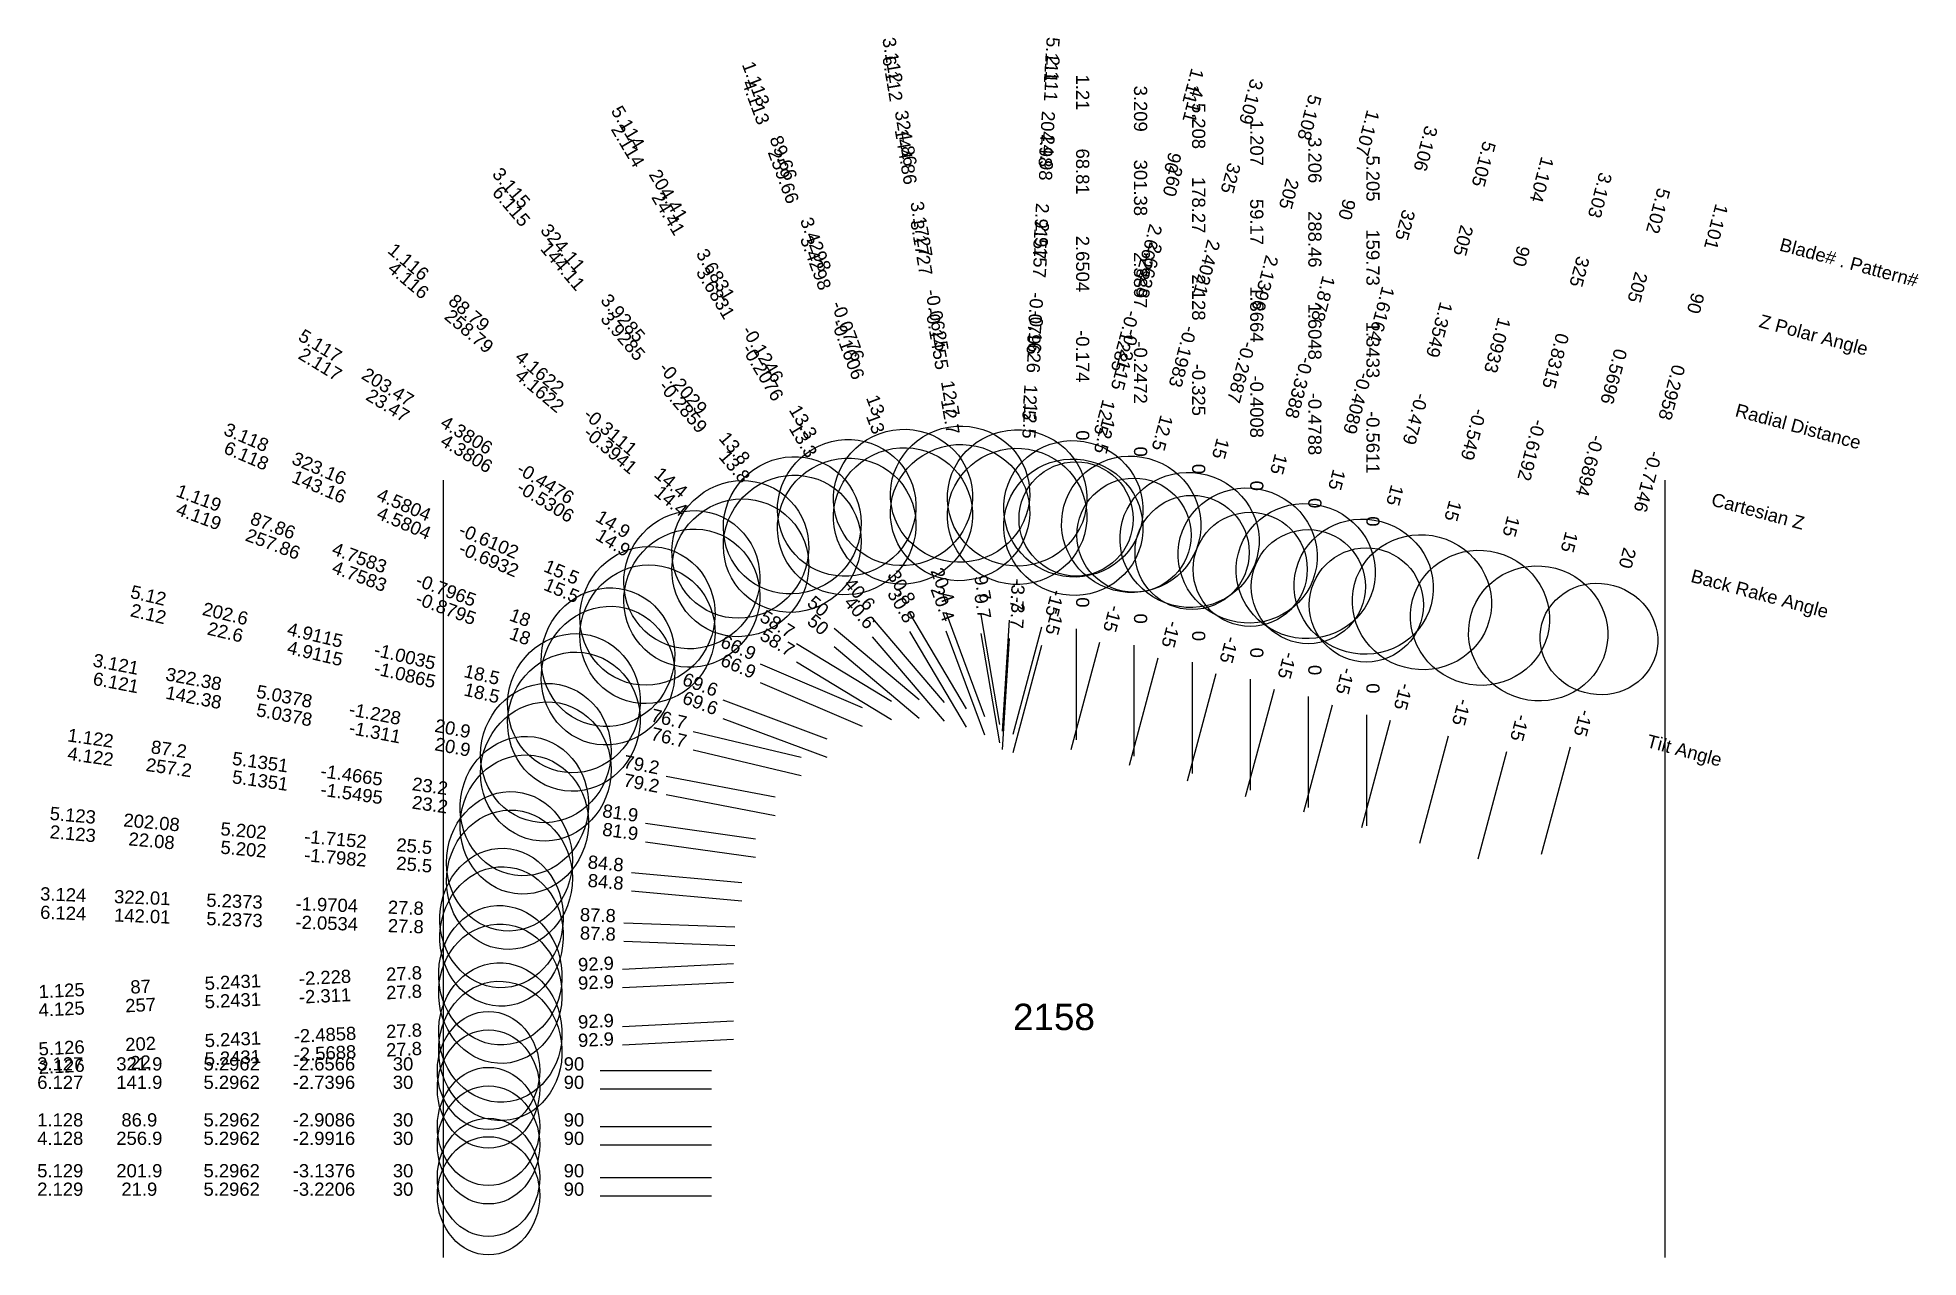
# Model space of a CAD drawing. Header units: inches. Extents: x 28.67 to 37.14, y 14.5 to 19.99.
import ezdxf
from ezdxf.enums import TextEntityAlignment as Align

# ---------------------------------------------------------------- set-up
doc = ezdxf.new("R2010")
doc.units = ezdxf.units.IN
doc.header["$MEASUREMENT"] = 0
for name, color, linetype, true_color in [('Blade_1', 30, 'Continuous', 0xff7f00), ('Blade_2', 7, 'Continuous', 0xcccc00), ('Blade_3', 7, 'Continuous', 0x00cc00), ('Blade_4', 7, 'Continuous', 0x00cccc), ('Blade_5', 7, 'Continuous', 0x0066cc), ('Blade_6', 190, 'Continuous', 0x7f00ff)]:
    doc.layers.add(name, color=color, linetype=linetype, true_color=true_color)
doc.styles.get("Standard").update_dxf_attribs({"font": 'arial.ttf'})

msp = doc.modelspace()

# ---------------------------------------------------------------- linework, layer by layer
for p, q in [((30.5, 18), (30.5, 14.5022)), ((36, 18), (36, 14.5022))]:
    msp.add_line(p, q)
at = {"layer": 'Blade_1'}
for p, q in [((32.7627, 17.4056), (32.9373, 16.9371)), ((32.26, 17.3341), (32.6427, 17.0124)), ((33.1945, 17.3388), (33.065, 16.8558)), ((33.3496, 17.3315), (33.3496, 16.8315)), ((33.9793, 17.1285), (33.8498, 16.6455)), ((34.1336, 17.1047), (34.1336, 16.6047)), ((31.7586, 17.0112), (32.2272, 16.8368)), ((34.764, 16.9183), (34.6345, 16.4353)), ((35.5739, 16.7991), (35.4445, 16.3161)), ((31.4109, 16.4562), (31.906, 16.3862)), ((31.3077, 15.7995), (31.8071, 15.8244)), ((31.2073, 15.0914), (31.7073, 15.0914))]:
    msp.add_line(p, q, dxfattribs=at)
for centre, major_axis, ratio in [((32.5702, 17.9224), (0.2942, 0.1096), 0.974557), ((33.3372, 17.8715), (0.3033, -0.0813), 0.976296), ((33.3496, 17.826), (0.257, 0), 1), ((31.8378, 17.6889), (0.202, 0.2404), 0.968789), ((34.122, 17.6612), (0.3033, -0.0813), 0.965926), ((34.1336, 17.5992), (0.257, 0), 1), ((34.9067, 17.451), (0.3033, -0.0813), 0.965926), ((31.2417, 17.2035), (0.1095, 0.2943), 0.950898), ((35.7042, 17.2854), (0.2569, -0.0688), 0.939693), ((30.8649, 16.5335), (0.044, 0.3109), 0.919021), ((30.7569, 15.772), (-0.0156, 0.3136), 0.884515), ((30.7038, 15.0914), (0, 0.266), 0.866025)]:
    msp.add_ellipse(centre, major_axis=major_axis, ratio=ratio, dxfattribs=at)
at = {"layer": 'Blade_2'}
for p, q in [((32.5989, 17.3185), (32.8547, 16.8888)), ((33.049, 17.287), (33.017, 16.7881)), ((32.0906, 17.1828), (32.5177, 16.9229)), ((31.6251, 16.7862), (32.1116, 16.6707)), ((31.3472, 16.1522), (31.8452, 16.1072)), ((31.3077, 15.4587), (31.8071, 15.4836)), ((31.2073, 14.7794), (31.7073, 14.7794))]:
    msp.add_line(p, q, dxfattribs=at)
for centre, major_axis, ratio in [((32.3169, 17.7924), (0.2698, 0.1606), 0.973027), ((33.0843, 17.8374), (0.3134, -0.0201), 0.976194), ((31.6194, 17.4694), (0.1632, 0.2683), 0.96629), ((31.0885, 16.9135), (0.0725, 0.3055), 0.948499), ((30.798, 16.2018), (0.0283, 0.3127), 0.902397), ((30.7569, 15.4312), (-0.0156, 0.3136), 0.884515), ((30.7038, 14.7794), (0, 0.266), 0.866025)]:
    msp.add_ellipse(centre, major_axis=major_axis, ratio=ratio, dxfattribs=at)
at = {"layer": 'Blade_3'}
for p, q in [((32.4307, 17.3786), (32.7563, 16.9992)), ((32.9203, 17.3939), (33.0046, 16.901)), ((33.4552, 17.269), (33.3257, 16.786)), ((33.6103, 17.2583), (33.6103, 16.7583)), ((31.9267, 17.1731), (32.3866, 16.9767)), ((34.2409, 17.0584), (34.1114, 16.5754)), ((34.3952, 17.0267), (34.3952, 16.5267)), ((35.0258, 16.8481), (34.8963, 16.3651)), ((31.5039, 16.6684), (31.995, 16.5745)), ((31.3138, 16.0084), (31.8134, 15.9892)), ((31.2073, 15.3434), (31.7073, 15.3434))]:
    msp.add_line(p, q, dxfattribs=at)
for centre, major_axis, ratio in [((32.8273, 17.9375), (0.3095, 0.0529), 0.975628), ((32.0715, 17.7971), (0.2383, 0.2045), 0.971072), ((33.5979, 17.8017), (0.3033, -0.0813), 0.976296), ((33.6103, 17.7528), (0.257, 0), 1), ((34.3836, 17.5911), (0.3033, -0.0813), 0.965926), ((31.4196, 17.3898), (0.1234, 0.2888), 0.963683), ((34.3952, 17.5212), (0.257, 0), 1), ((35.1685, 17.3808), (0.3033, -0.0813), 0.965926), ((30.9622, 16.772), (0.059, 0.3084), 0.934438), ((30.7627, 16.0296), (0.0121, 0.3138), 0.884619), ((30.7038, 15.3434), (0, 0.266), 0.866025)]:
    msp.add_ellipse(centre, major_axis=major_axis, ratio=ratio, dxfattribs=at)
at = {"layer": 'Blade_4'}
for p, q in [((32.7627, 17.3226), (32.9373, 16.8541)), ((32.26, 17.2511), (32.6427, 16.9294)), ((33.1945, 17.2558), (33.065, 16.7728)), ((31.7586, 16.9282), (32.2272, 16.7538)), ((31.4109, 16.3732), (31.906, 16.3032)), ((31.3077, 15.7165), (31.8071, 15.7414)), ((31.2073, 15.0084), (31.7073, 15.0084))]:
    msp.add_line(p, q, dxfattribs=at)
for centre, major_axis, ratio in [((32.5702, 17.8394), (0.2942, 0.1096), 0.974557), ((33.3372, 17.7885), (0.3033, -0.0813), 0.976296), ((31.8378, 17.6059), (0.202, 0.2404), 0.968789), ((31.2417, 17.1205), (0.1095, 0.2943), 0.950898), ((30.8649, 16.4505), (0.044, 0.3109), 0.919021), ((30.7569, 15.689), (-0.0156, 0.3136), 0.884515), ((30.7038, 15.0084), (0, 0.266), 0.866025)]:
    msp.add_ellipse(centre, major_axis=major_axis, ratio=ratio, dxfattribs=at)
at = {"layer": 'Blade_5'}
for p, q in [((32.5989, 17.4015), (32.8547, 16.9718)), ((33.049, 17.37), (33.017, 16.8711)), ((32.0906, 17.2658), (32.5177, 17.0059)), ((33.7177, 17.1986), (33.5882, 16.7156)), ((33.872, 17.1805), (33.872, 16.6805)), ((34.5024, 16.9883), (34.3729, 16.5053)), ((34.6567, 16.9444), (34.6567, 16.4444)), ((31.6251, 16.8692), (32.1116, 16.7537)), ((35.2877, 16.7779), (35.1583, 16.2949)), ((31.3472, 16.2352), (31.8452, 16.1902)), ((31.3077, 15.5417), (31.8071, 15.5666)), ((31.2073, 14.8624), (31.7073, 14.8624))]:
    msp.add_line(p, q, dxfattribs=at)
for centre, major_axis, ratio in [((32.3169, 17.8754), (0.2698, 0.1606), 0.973027), ((33.0843, 17.9204), (0.3134, -0.0201), 0.976194), ((33.8604, 17.7313), (0.3033, -0.0813), 0.965926), ((31.6194, 17.5524), (0.1632, 0.2683), 0.96629), ((33.872, 17.675), (0.257, 0), 1), ((34.6451, 17.521), (0.3033, -0.0813), 0.965926), ((34.6567, 17.4389), (0.257, 0), 1), ((35.4304, 17.3106), (0.3033, -0.0813), 0.965926), ((31.0885, 16.9965), (0.0725, 0.3055), 0.948499), ((30.798, 16.2848), (0.0283, 0.3127), 0.902397), ((30.7569, 15.5142), (-0.0156, 0.3136), 0.884515), ((30.7038, 14.8624), (0, 0.266), 0.866025)]:
    msp.add_ellipse(centre, major_axis=major_axis, ratio=ratio, dxfattribs=at)
at = {"layer": 'Blade_6'}
for p, q in [((32.4307, 17.2956), (32.7563, 16.9162)), ((32.9203, 17.3109), (33.0046, 16.818)), ((31.9267, 17.0901), (32.3866, 16.8937)), ((31.5039, 16.5854), (31.995, 16.4915)), ((31.3138, 15.9254), (31.8134, 15.9062)), ((31.2073, 15.2604), (31.7073, 15.2604))]:
    msp.add_line(p, q, dxfattribs=at)
for centre, major_axis, ratio in [((32.8273, 17.8545), (0.3095, 0.0529), 0.975628), ((32.0715, 17.7141), (0.2383, 0.2045), 0.971072), ((31.4196, 17.3068), (0.1234, 0.2888), 0.963683), ((30.9622, 16.689), (0.059, 0.3084), 0.934438), ((30.7627, 15.9466), (0.0121, 0.3138), 0.884619), ((30.7038, 15.2604), (0, 0.266), 0.866025)]:
    msp.add_ellipse(centre, major_axis=major_axis, ratio=ratio, dxfattribs=at)

# ---------------------------------------------------------------- texts
for s, height, p in [('Blade# . Pattern#', 0.059375, (36.5206, 19.0632)), ('Z Polar Angle', 0.059375, (36.4284, 18.7191)), ('Radial Distance', 0.059375, (36.3209, 18.3176)), ('Cartesian Z', 0.059375, (36.2133, 17.9161)), ('Back Rake Angle', 0.059375, (36.1211, 17.572)), ('Tilt Angle', 0.05937, (35.9219, 16.8287))]:
    msp.add_text(s, height=height, rotation=345).set_placement(p, align=Align.MIDDLE_LEFT)
msp.add_text('2158', height=0.11875).set_placement((33.25, 15.5845), align=Align.MIDDLE_CENTER)
at = {"layer": 'Blade_1'}
for s, height, rotation, p in [('1.113', 0.05937, 290.43539, (31.8801, 19.7745)), ('1.21', 0.05937, 270, (33.3496, 19.7455)), ('1.11', 0.05937, 255, (33.8487, 19.7807)), ('1.107', 0.05937, 255, (34.6336, 19.5704)), ('1.207', 0.05937, 270, (34.1336, 19.5187)), ('89.66', 0.05937, 290.43539, (32.0045, 19.4407)), ('68.81', 0.05937, 270, (33.3496, 19.3893)), ('90', 0.05937, 255, (33.7565, 19.4365)), ('1.104', 0.05937, 255, (35.4183, 19.3602)), ('59.17', 0.05937, 270, (34.1336, 19.1625)), ('90', 0.05937, 255, (34.5413, 19.2262)), ('1.101', 0.05937, 255, (36.2033, 19.1482)), ('3.4298', 0.05937, 290.43539, (32.1496, 19.0512)), ('2.6628', 0.05937, 255, (33.649, 19.0351)), ('1.116', 0.05937, 319.95478, (30.3247, 18.9606)), ('2.6504', 0.05937, 270, (33.3496, 18.9736)), ('90', 0.05937, 255, (35.326, 19.016)), ('1.878', 0.05937, 255, (34.4338, 18.8248)), ('88.79', 0.05937, 319.95478, (30.5974, 18.7314)), ('1.8664', 0.05937, 270, (34.1336, 18.7468)), ('90', 0.05937, 255, (36.1111, 18.8041)), ('-0.0776', 0.05937, 290.43539, (32.2947, 18.6617)), ('-0.1285', 0.05937, 255, (33.5414, 18.6336)), ('1.0933', 0.05937, 255, (35.2185, 18.6146)), ('-0.174', 0.05937, 270, (33.3496, 18.558)), ('4.1622', 0.05937, 319.95478, (30.9156, 18.4639)), ('-0.3388', 0.05937, 255, (34.3262, 18.4233)), ('-0.4008', 0.05937, 270, (34.1336, 18.3312)), ('0.2958', 0.05937, 255, (36.0036, 18.4026)), ('13', 0.05937, 290.43539, (32.4191, 18.3279)), ('-0.3111', 0.05937, 319.95478, (31.2338, 18.1965)), ('12.5', 0.05937, 255, (33.4492, 18.2895)), ('-0.549', 0.05937, 255, (35.1109, 18.2131)), ('0', 0.0594, 270, (33.3496, 18.2018)), ('-0.7146', 0.05937, 255, (35.896, 18.0011)), ('14.4', 0.05937, 319.95478, (31.5065, 17.9673)), ('15', 0.05937, 255, (34.234, 18.0792)), ('1.119', 0.05937, 339.59099, (29.3893, 17.8927)), ('0', 0.0594, 270, (34.1336, 17.975)), ('15', 0.05937, 255, (35.0187, 17.869)), ('87.86', 0.05937, 339.59099, (29.7231, 17.7685)), ('4.7583', 0.05937, 339.59099, (30.1127, 17.6236)), ('20', 0.05937, 255, (35.8038, 17.657)), ('-0.7965', 0.05937, 339.59099, (30.5022, 17.4786)), ('20.4', 0.05937, 290.43539, (32.7213, 17.5169)), ('50', 0.05937, 319.95478, (32.1691, 17.4105)), ('-15', 0.05937, 255, (33.2252, 17.4535)), ('0', 0.0594, 270, (33.3496, 17.4503)), ('18', 0.05937, 339.59099, (30.8361, 17.3544)), ('-15', 0.05937, 255, (34.01, 17.2432)), ('0', 0.0594, 270, (34.1336, 17.2235)), ('69.6', 0.05937, 339.59099, (31.6473, 17.0526)), ('-15', 0.05937, 255, (34.7947, 17.033)), ('-15', 0.05937, 255, (35.6046, 16.9138)), ('1.122', 0.05937, 351.94797, (28.9079, 16.8103)), ('87.2', 0.05937, 351.94797, (29.2606, 16.7604)), ('5.1351', 0.05937, 351.94797, (29.6721, 16.7022)), ('-1.4665', 0.05937, 351.94797, (30.0837, 16.644)), ('23.2', 0.05937, 351.94797, (30.4364, 16.5941)), ('81.9', 0.05937, 351.94797, (31.2934, 16.4729)), ('92.9', 0.05937, 2.85533, (31.1891, 15.7936)), ('87', 0.05937, 2.85533, (29.1386, 15.6913)), ('5.2431', 0.05937, 2.85533, (29.5538, 15.712)), ('-2.228', 0.05937, 2.85533, (29.9689, 15.7327)), ('27.8', 0.05937, 2.85533, (30.3247, 15.7504)), ('1.125', 0.05937, 2.85533, (28.7828, 15.6735)), ('1.128', 0.05937, 359.99999, (28.7753, 15.0914)), ('86.9', 0.05937, 359.99999, (29.1315, 15.0914)), ('5.2962', 0.05937, 359.99999, (29.5472, 15.0914)), ('-2.9086', 0.05937, 359.99999, (29.9628, 15.0914)), ('30', 0.05937, 359.99999, (30.319, 15.0914)), ('90', 0.05937, 359.99999, (31.0885, 15.0914))]:
    msp.add_text(s, height=height, rotation=rotation, dxfattribs=at).set_placement(p, align=Align.CENTER)
at = {"layer": 'Blade_2'}
for s, rotation, p in [('2.111', 266.32935, (33.2108, 19.8098)), ('2.114', 300.75871, (31.3061, 19.4909)), ('24.98', 266.32935, (33.188, 19.4543)), ('24.41', 300.75871, (31.4883, 19.1847)), ('2.9157', 266.32935, (33.1614, 19.0396)), ('3.6831', 300.75871, (31.7008, 18.8276)), ('-0.1626', 266.32935, (33.1348, 18.6248)), ('2.117', 328.68773, (29.9308, 18.4966)), ('-0.2076', 300.75871, (31.9134, 18.4704)), ('23.47', 328.68773, (30.2351, 18.3114)), ('12.5', 266.32935, (33.112, 18.2693)), ('13.3', 300.75871, (32.0956, 18.1643)), ('4.3806', 328.68773, (30.5902, 18.0954)), ('-0.5306', 328.68773, (30.9453, 17.8794)), ('14.9', 328.68773, (31.2497, 17.6943)), ('30.8', 300.75871, (32.5382, 17.4205)), ('-3.7', 266.32935, (33.0566, 17.4055)), ('2.12', 346.65042, (29.1654, 17.3699)), ('22.6', 346.65042, (29.512, 17.2876)), ('58.7', 328.68773, (31.9891, 17.2445)), ('4.9115', 346.65042, (29.9164, 17.1916)), ('-1.0865', 346.65042, (30.3208, 17.0957)), ('18.5', 346.65042, (30.6674, 17.0134)), ('76.7', 346.65042, (31.5095, 16.8136)), ('2.123', 354.83757, (28.8295, 16.3796)), ('22.08', 354.83757, (29.1843, 16.3476)), ('5.202', 354.83757, (29.5982, 16.3102)), ('-1.7982', 354.83757, (30.0122, 16.2728)), ('25.5', 354.83757, (30.367, 16.2407)), ('84.8', 354.83757, (31.229, 16.1629)), ('92.9', 2.85533, (31.1891, 15.4527)), ('5.2431', 2.85533, (29.5538, 15.3712)), ('-2.5688', 2.85533, (29.9689, 15.3919)), ('27.8', 2.85533, (30.3247, 15.4096)), ('2.126', 2.85533, (28.7828, 15.3327)), ('22', 2.85533, (29.1386, 15.3505)), ('2.129', 359.99999, (28.7753, 14.7794)), ('21.9', 359.99999, (29.1315, 14.7794)), ('5.2962', 359.99999, (29.5472, 14.7794)), ('-3.2206', 359.99999, (29.9628, 14.7794)), ('30', 359.99999, (30.319, 14.7794)), ('90', 359.99999, (31.0885, 14.7794))]:
    msp.add_text(s, height=0.05937, rotation=rotation, dxfattribs=at).set_placement(p, align=Align.CENTER)
at = {"layer": 'Blade_3'}
for s, height, rotation, p in [('3.112', 0.05937, 279.70545, (32.4941, 19.8857)), ('3.209', 0.05937, 270, (33.6103, 19.6723)), ('3.109', 0.05937, 255, (34.1094, 19.7109)), ('324.86', 0.05937, 279.70545, (32.5541, 19.5346)), ('3.106', 0.05937, 255, (34.8952, 19.5003)), ('3.206', 0.05937, 270, (34.3952, 19.4407)), ('3.115', 0.05937, 310.6363, (30.7843, 19.297)), ('301.38', 0.05937, 270, (33.6103, 19.3161)), ('325', 0.05937, 255, (34.0172, 19.3667)), ('3.103', 0.05937, 255, (35.6801, 19.29)), ('3.1727', 0.05937, 279.70545, (32.6242, 19.1249)), ('324.11', 0.05937, 310.6363, (31.0163, 19.0266)), ('288.46', 0.05937, 270, (34.3952, 19.0844)), ('325', 0.05937, 255, (34.8029, 19.1561)), ('2.4021', 0.05937, 255, (33.9097, 18.9653)), ('2.3897', 0.05937, 270, (33.6103, 18.9005)), ('325', 0.05937, 255, (35.5878, 18.9458)), ('3.9285', 0.05937, 310.6363, (31.287, 18.7112)), ('-0.0625', 0.05937, 279.70545, (32.6943, 18.7152)), ('1.6164', 0.05937, 255, (34.6954, 18.7547)), ('1.6048', 0.05937, 270, (34.3952, 18.6688)), ('-0.1983', 0.05937, 255, (33.8021, 18.5638)), ('0.8315', 0.05937, 255, (35.4803, 18.5444)), ('-0.2472', 0.05937, 270, (33.6103, 18.4848)), ('-0.2029', 0.05937, 310.6363, (31.5576, 18.3958)), ('-0.4089', 0.05937, 255, (34.5878, 18.3532)), ('12.7', 0.05937, 279.70545, (32.7543, 18.3641)), ('-0.4788', 0.05937, 270, (34.3952, 18.2532)), ('3.118', 0.05937, 336.86874, (29.602, 18.1662)), ('13.8', 0.05937, 310.6363, (31.7897, 18.1255)), ('12.5', 0.05937, 255, (33.7099, 18.2197)), ('-0.6192', 0.05937, 255, (35.3727, 18.1429)), ('323.16', 0.05937, 336.86874, (29.9296, 18.0263)), ('0', 0.0594, 270, (33.6103, 18.1286)), ('15', 0.05937, 255, (34.4956, 18.0091)), ('4.5804', 0.05937, 336.86874, (30.3118, 17.863)), ('0', 0.0594, 270, (34.3952, 17.8969)), ('-0.6102', 0.05937, 336.86874, (30.694, 17.6997)), ('15', 0.05937, 255, (35.2805, 17.7988)), ('15.5', 0.05937, 336.86874, (31.0216, 17.5598)), ('40.6', 0.05937, 310.6363, (32.3533, 17.4687)), ('9.7', 0.05937, 279.70545, (32.9002, 17.5109)), ('-15', 0.05937, 255, (33.4859, 17.3837)), ('0', 0.0594, 270, (33.6103, 17.3771)), ('66.9', 0.05937, 336.86874, (31.8175, 17.2198)), ('3.121', 0.05937, 349.17652, (29.0208, 17.1432)), ('-15', 0.05937, 255, (34.2716, 17.1731)), ('322.38', 0.05937, 349.17652, (29.3708, 17.0763)), ('0', 0.0594, 270, (34.3952, 17.1454)), ('5.0378', 0.05937, 349.17652, (29.779, 16.9982)), ('-1.228', 0.05937, 349.17652, (30.1872, 16.9202)), ('-15', 0.05937, 255, (35.0565, 16.9628)), ('20.9', 0.05937, 349.17652, (30.5371, 16.8533)), ('79.2', 0.05937, 349.17652, (31.3872, 16.6907)), ('3.124', 0.05937, 357.79705, (28.7876, 16.1056)), ('322.01', 0.05937, 357.79705, (29.1436, 16.0919)), ('5.2373', 0.05937, 357.79705, (29.5589, 16.0759)), ('-1.9704', 0.05937, 357.79705, (29.9743, 16.0599)), ('27.8', 0.05937, 357.79705, (30.3303, 16.0462)), ('87.8', 0.05937, 357.79705, (31.1951, 16.013)), ('3.127', 0.05937, 359.99999, (28.7753, 15.3434)), ('321.9', 0.05937, 359.99999, (29.1315, 15.3434)), ('5.2962', 0.05937, 359.99999, (29.5472, 15.3434)), ('-2.6566', 0.05937, 359.99999, (29.9628, 15.3434)), ('30', 0.05937, 359.99999, (30.319, 15.3434)), ('90', 0.05937, 359.99999, (31.0885, 15.3434))]:
    msp.add_text(s, height=height, rotation=rotation, dxfattribs=at).set_placement(p, align=Align.CENTER)
at = {"layer": 'Blade_4'}
for s, rotation, p in [('4.113', 290.43539, (31.8801, 19.6915)), ('4.11', 255, (33.8487, 19.6977)), ('259.66', 290.43539, (32.0045, 19.3577)), ('260', 255, (33.7565, 19.3535)), ('3.4298', 290.43539, (32.1496, 18.9682)), ('2.6628', 255, (33.649, 18.9521)), ('4.116', 319.95478, (30.3247, 18.8776)), ('258.79', 319.95478, (30.5974, 18.6484)), ('-0.1606', 290.43539, (32.2947, 18.5787)), ('-0.2115', 255, (33.5414, 18.5506)), ('4.1622', 319.95478, (30.9156, 18.3809)), ('13', 290.43539, (32.4191, 18.2449)), ('-0.3941', 319.95478, (31.2338, 18.1135)), ('12.5', 255, (33.4492, 18.2065)), ('14.4', 319.95478, (31.5065, 17.8843)), ('4.119', 339.59099, (29.3893, 17.8097)), ('257.86', 339.59099, (29.7231, 17.6855)), ('4.7583', 339.59099, (30.1127, 17.5406)), ('-0.8795', 339.59099, (30.5022, 17.3956)), ('20.4', 290.43539, (32.7213, 17.4339)), ('50', 319.95478, (32.1691, 17.3275)), ('-15', 255, (33.2252, 17.3705)), ('18', 339.59099, (30.8361, 17.2714)), ('69.6', 339.59099, (31.6473, 16.9696)), ('4.122', 351.94797, (28.9079, 16.7273)), ('257.2', 351.94797, (29.2606, 16.6774)), ('5.1351', 351.94797, (29.6721, 16.6192)), ('-1.5495', 351.94797, (30.0837, 16.561)), ('23.2', 351.94797, (30.4364, 16.5111)), ('81.9', 351.94797, (31.2934, 16.3899)), ('92.9', 2.85533, (31.1891, 15.7106)), ('257', 2.85533, (29.1386, 15.6083)), ('5.2431', 2.85533, (29.5538, 15.629)), ('-2.311', 2.85533, (29.9689, 15.6497)), ('27.8', 2.85533, (30.3247, 15.6674)), ('4.125', 2.85533, (28.7828, 15.5905)), ('4.128', 359.99999, (28.7753, 15.0084)), ('256.9', 359.99999, (29.1315, 15.0084)), ('5.2962', 359.99999, (29.5472, 15.0084)), ('-2.9916', 359.99999, (29.9628, 15.0084)), ('30', 359.99999, (30.319, 15.0084)), ('90', 359.99999, (31.0885, 15.0084))]:
    msp.add_text(s, height=0.05937, rotation=rotation, dxfattribs=at).set_placement(p, align=Align.CENTER)
at = {"layer": 'Blade_5'}
for s, height, rotation, p in [('5.111', 0.05937, 266.32935, (33.2108, 19.8928)), ('5.108', 0.05937, 255, (34.3719, 19.6405)), ('5.114', 0.05937, 300.75871, (31.3061, 19.5739)), ('204.98', 0.05937, 266.32935, (33.188, 19.5373)), ('5.208', 0.05937, 270, (33.872, 19.5945)), ('5.105', 0.05937, 255, (35.1567, 19.4302)), ('204.41', 0.05937, 300.75871, (31.4883, 19.2677)), ('5.205', 0.05937, 270, (34.6567, 19.3584)), ('178.27', 0.05937, 270, (33.872, 19.2382)), ('205', 0.05937, 255, (34.2797, 19.2963)), ('5.102', 0.05937, 255, (35.942, 19.2198)), ('2.9157', 0.05937, 266.32935, (33.1614, 19.1226)), ('205', 0.05937, 255, (35.0644, 19.086)), ('159.73', 0.05937, 270, (34.6567, 19.0022)), ('3.6831', 0.05937, 300.75871, (31.7008, 18.9106)), ('2.1396', 0.05937, 255, (34.1722, 18.8949)), ('2.128', 0.05937, 270, (33.872, 18.8226)), ('205', 0.05937, 255, (35.8497, 18.8756)), ('-0.0796', 0.05937, 266.32935, (33.1348, 18.7078)), ('1.3549', 0.05937, 255, (34.9569, 18.6846)), ('5.117', 0.05937, 328.68773, (29.9308, 18.5796)), ('-0.1246', 0.05937, 300.75871, (31.9134, 18.5534)), ('1.3433', 0.05937, 270, (34.6567, 18.5866)), ('-0.2687', 0.05937, 255, (34.0646, 18.4934)), ('0.5696', 0.05937, 255, (35.7422, 18.4742)), ('203.47', 0.05937, 328.68773, (30.2351, 18.3944)), ('-0.325', 0.05937, 270, (33.872, 18.407)), ('12.5', 0.05937, 266.32935, (33.112, 18.3523)), ('-0.479', 0.05937, 255, (34.8493, 18.2831)), ('13.3', 0.05937, 300.75871, (32.0956, 18.2473)), ('-0.5611', 0.05937, 270, (34.6567, 18.1709)), ('4.3806', 0.05937, 328.68773, (30.5902, 18.1784)), ('15', 0.05937, 255, (33.9724, 18.1493)), ('-0.6894', 0.05937, 255, (35.6346, 18.0727)), ('-0.4476', 0.05937, 328.68773, (30.9453, 17.9624)), ('0', 0.0594, 270, (33.872, 18.0507)), ('15', 0.05937, 255, (34.7571, 17.939)), ('14.9', 0.05937, 328.68773, (31.2497, 17.7773)), ('0', 0.0594, 270, (34.6567, 17.8147)), ('15', 0.05937, 255, (35.5424, 17.7286)), ('30.8', 0.05937, 300.75871, (32.5382, 17.5035)), ('-3.7', 0.05937, 266.32935, (33.0566, 17.4885)), ('5.12', 0.05937, 346.65042, (29.1654, 17.4529)), ('202.6', 0.05937, 346.65042, (29.512, 17.3706)), ('58.7', 0.05937, 328.68773, (31.9891, 17.3275)), ('-15', 0.05937, 255, (33.7484, 17.3133)), ('4.9115', 0.05937, 346.65042, (29.9164, 17.2746)), ('0', 0.0594, 270, (33.872, 17.2992)), ('-1.0035', 0.05937, 346.65042, (30.3208, 17.1787)), ('18.5', 0.05937, 346.65042, (30.6674, 17.0964)), ('-15', 0.05937, 255, (34.5331, 17.103)), ('0', 0.0594, 270, (34.6567, 17.0632)), ('76.7', 0.05937, 346.65042, (31.5095, 16.8966)), ('-15', 0.05937, 255, (35.3184, 16.8926)), ('5.123', 0.05937, 354.83757, (28.8295, 16.4626)), ('202.08', 0.05937, 354.83757, (29.1843, 16.4306)), ('5.202', 0.05937, 354.83757, (29.5982, 16.3932)), ('-1.7152', 0.05937, 354.83757, (30.0122, 16.3558)), ('25.5', 0.05937, 354.83757, (30.367, 16.3237)), ('84.8', 0.05937, 354.83757, (31.229, 16.2459)), ('92.9', 0.05937, 2.85533, (31.1891, 15.5357)), ('5.2431', 0.05937, 2.85533, (29.5538, 15.4542)), ('-2.4858', 0.05937, 2.85533, (29.9689, 15.4749)), ('27.8', 0.05937, 2.85533, (30.3247, 15.4926)), ('5.126', 0.05937, 2.85533, (28.7828, 15.4157)), ('202', 0.05937, 2.85533, (29.1386, 15.4335)), ('5.129', 0.05937, 359.99999, (28.7753, 14.8624)), ('201.9', 0.05937, 359.99999, (29.1315, 14.8624)), ('5.2962', 0.05937, 359.99999, (29.5472, 14.8624)), ('-3.1376', 0.05937, 359.99999, (29.9628, 14.8624)), ('30', 0.05937, 359.99999, (30.319, 14.8624)), ('90', 0.05937, 359.99999, (31.0885, 14.8624))]:
    msp.add_text(s, height=height, rotation=rotation, dxfattribs=at).set_placement(p, align=Align.CENTER)
at = {"layer": 'Blade_6'}
for s, rotation, p in [('6.112', 279.70545, (32.4941, 19.8027)), ('144.86', 279.70545, (32.5541, 19.4516)), ('6.115', 310.6363, (30.7843, 19.214)), ('3.1727', 279.70545, (32.6242, 19.0419)), ('144.11', 310.6363, (31.0163, 18.9436)), ('3.9285', 310.6363, (31.287, 18.6282)), ('-0.1455', 279.70545, (32.6943, 18.6322)), ('-0.2859', 310.6363, (31.5576, 18.3128)), ('12.7', 279.70545, (32.7543, 18.2811)), ('6.118', 336.86874, (29.602, 18.0832)), ('13.8', 310.6363, (31.7897, 18.0425)), ('143.16', 336.86874, (29.9296, 17.9433)), ('4.5804', 336.86874, (30.3118, 17.78)), ('-0.6932', 336.86874, (30.694, 17.6167)), ('15.5', 336.86874, (31.0216, 17.4768)), ('40.6', 310.6363, (32.3533, 17.3857)), ('9.7', 279.70545, (32.9002, 17.4279)), ('66.9', 336.86874, (31.8175, 17.1368)), ('6.121', 349.17652, (29.0208, 17.0602)), ('142.38', 349.17652, (29.3708, 16.9933)), ('5.0378', 349.17652, (29.779, 16.9152)), ('-1.311', 349.17652, (30.1872, 16.8372)), ('20.9', 349.17652, (30.5371, 16.7703)), ('79.2', 349.17652, (31.3872, 16.6077)), ('6.124', 357.79705, (28.7876, 16.0226)), ('142.01', 357.79705, (29.1436, 16.0089)), ('5.2373', 357.79705, (29.5589, 15.9929)), ('-2.0534', 357.79705, (29.9743, 15.9769)), ('27.8', 357.79705, (30.3303, 15.9632)), ('87.8', 357.79705, (31.1951, 15.93)), ('6.127', 359.99999, (28.7753, 15.2604)), ('141.9', 359.99999, (29.1315, 15.2604)), ('5.2962', 359.99999, (29.5472, 15.2604)), ('-2.7396', 359.99999, (29.9628, 15.2604)), ('30', 359.99999, (30.319, 15.2604)), ('90', 359.99999, (31.0885, 15.2604))]:
    msp.add_text(s, height=0.05937, rotation=rotation, dxfattribs=at).set_placement(p, align=Align.CENTER)

doc.saveas('drawing.dxf')
